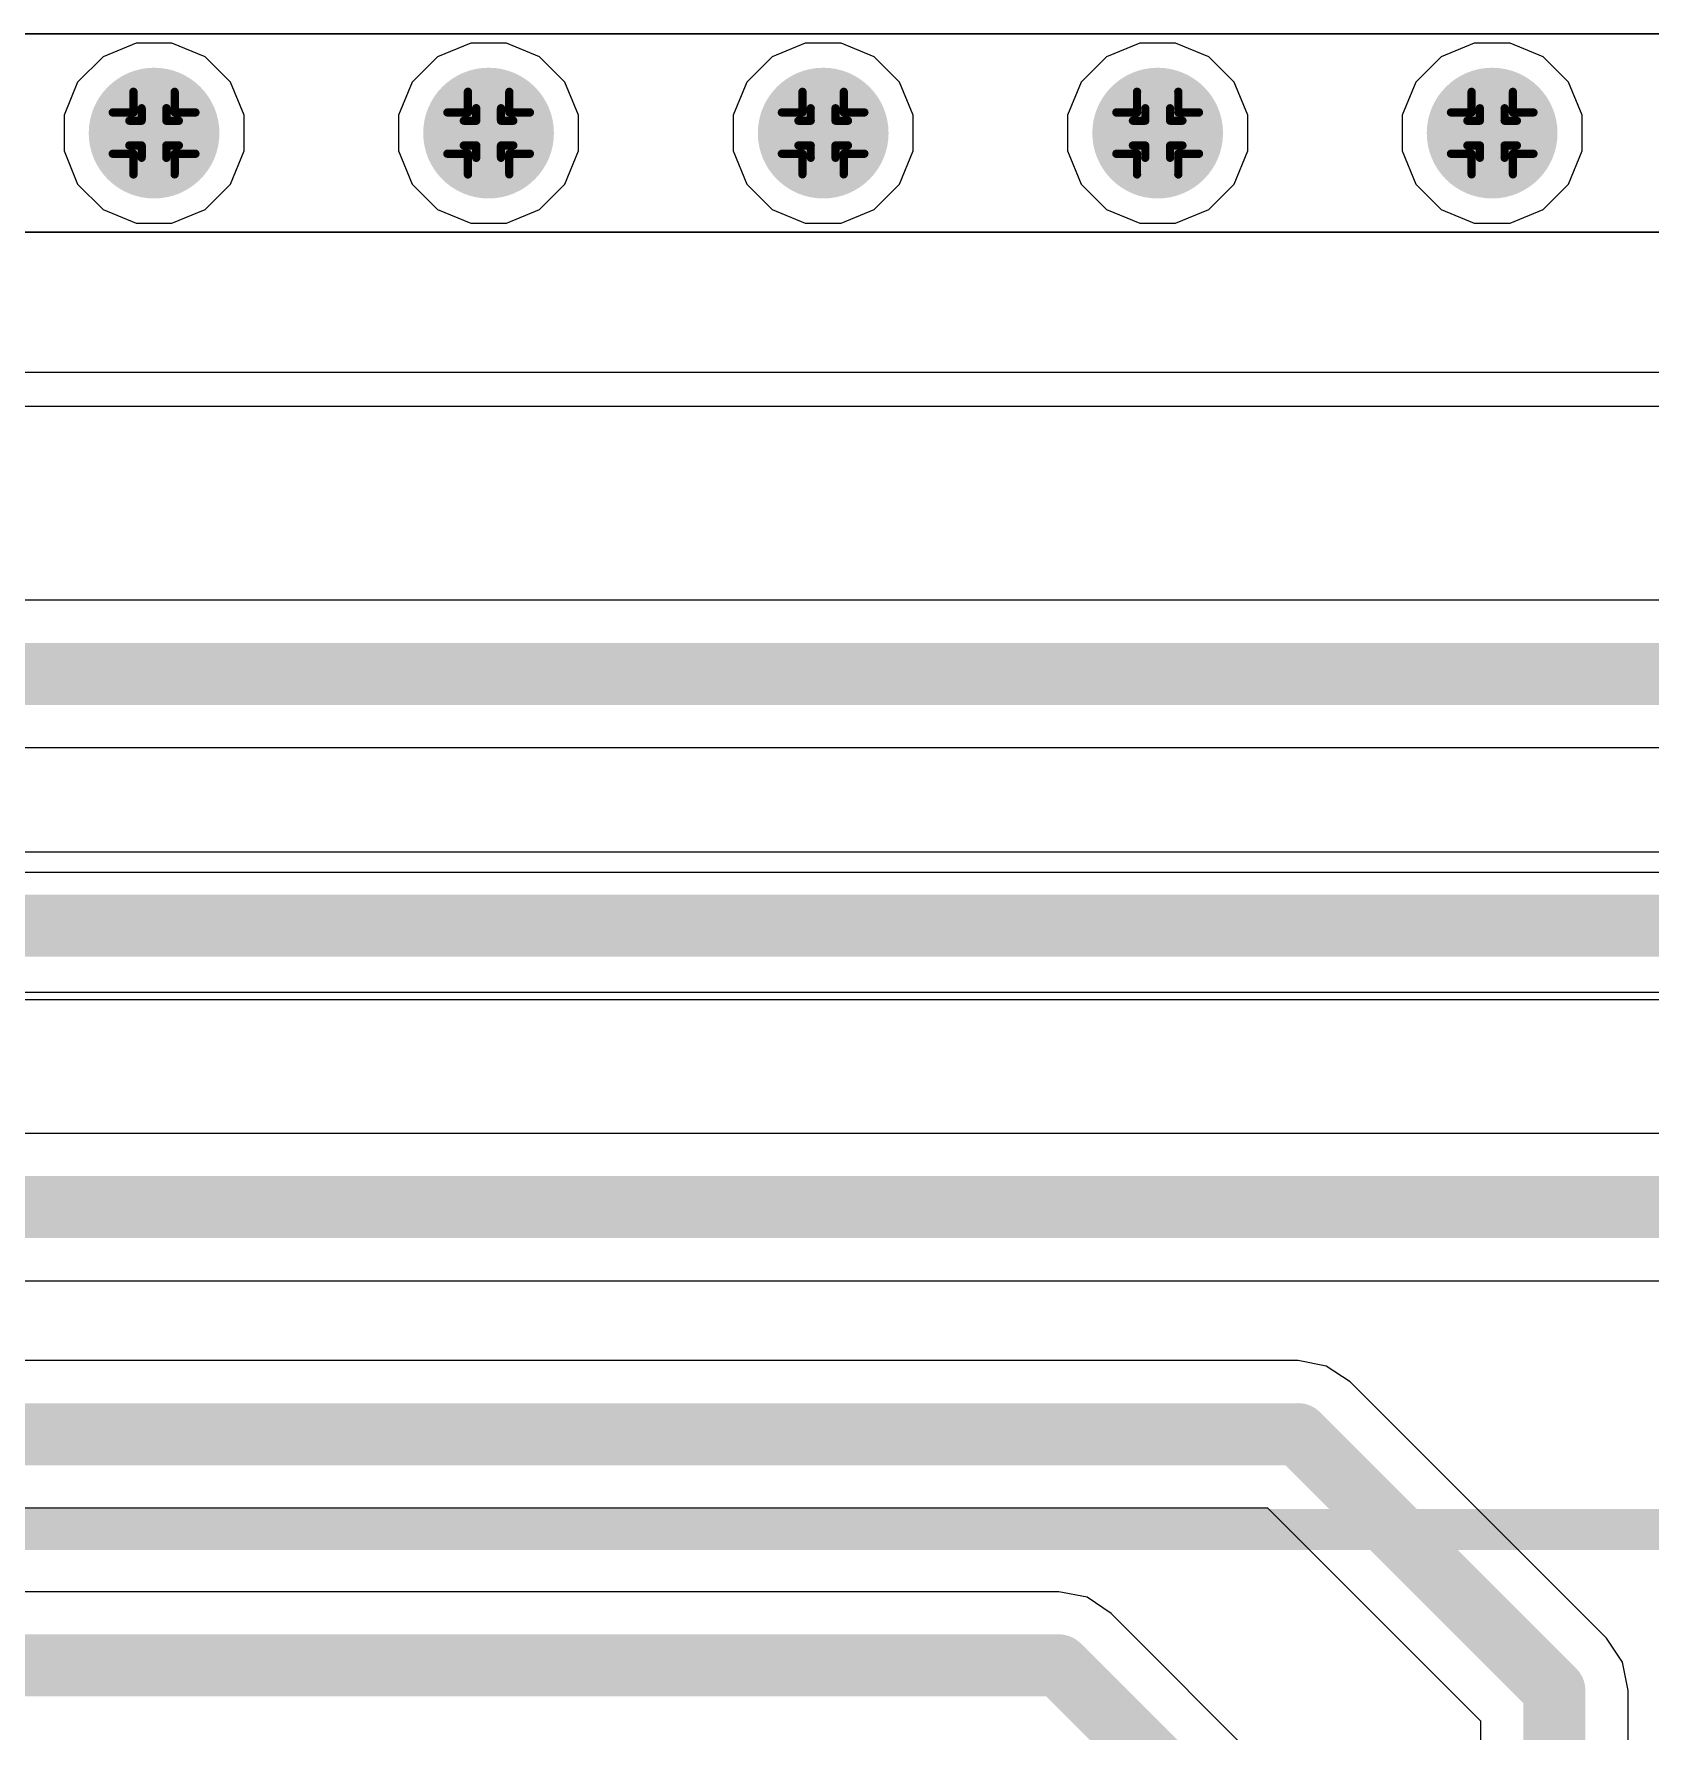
# Model space of a CAD drawing. Header units: inches. Extents: x -7 to 5163, y -3 to 5149.
# Drawn here: x 149.17 to 159.11, y 103.03 to 113.46 of the extents above; entities that cross this region are included whole.
import ezdxf

# ---------------------------------------------------------------- set-up
doc = ezdxf.new("R2010")
doc.units = ezdxf.units.IN
for name, color, linetype in [('Bottom Layer', 5, 'Continuous'), ('Bottom Solder', 6, 'Continuous'), ('Drill Drawing', 1, 'Continuous'), ('GND', 76, 'Continuous'), ('PWR', 16, 'Continuous'), ('Top Layer', 1, 'Continuous'), ('Top Overlay', 2, 'Continuous'), ('Top Solder', 216, 'Continuous'), ('Via Holes', 16, 'Continuous')]:
    doc.layers.add(name, color=color, linetype=linetype)

msp = doc.modelspace()

# ---------------------------------------------------------------- hatches: boundary and pattern name
at = {"layer": 'Bottom Layer'}
h = msp.add_hatch(color=5, dxfattribs=at)
edge = h.paths.add_edge_path()
edge.add_arc((149.911, 112.852), 0.3, 0, 360)
h = msp.add_hatch(color=5, dxfattribs=at)
edge = h.paths.add_edge_path()
edge.add_arc((151.968, 112.852), 0.3, 0, 360)
h = msp.add_hatch(color=5, dxfattribs=at)
edge = h.paths.add_edge_path()
edge.add_arc((154.026, 112.852), 0.3, 0, 360)
h = msp.add_hatch(color=5, dxfattribs=at)
edge = h.paths.add_edge_path()
edge.add_arc((156.083, 112.852), 0.3, 0, 360)
h = msp.add_hatch(color=5, dxfattribs=at)
edge = h.paths.add_edge_path()
edge.add_arc((158.14, 112.852), 0.3, 0, 360)
at = {"layer": 'Bottom Solder'}
h = msp.add_hatch(color=6, dxfattribs=at)
edge = h.paths.add_edge_path()
edge.add_arc((149.911, 112.852), 0.402, 0, 360)
h = msp.add_hatch(color=6, dxfattribs=at)
edge = h.paths.add_edge_path()
edge.add_arc((151.968, 112.852), 0.402, 0, 360)
h = msp.add_hatch(color=6, dxfattribs=at)
edge = h.paths.add_edge_path()
edge.add_arc((154.026, 112.852), 0.402, 0, 360)
h = msp.add_hatch(color=6, dxfattribs=at)
edge = h.paths.add_edge_path()
edge.add_arc((156.083, 112.852), 0.402, 0, 360)
h = msp.add_hatch(color=6, dxfattribs=at)
edge = h.paths.add_edge_path()
edge.add_arc((158.14, 112.852), 0.402, 0, 360)
at = {"layer": 'GND'}
h = msp.add_hatch(color=76, dxfattribs=at)
edge = h.paths.add_edge_path()
edge.add_arc((149.911, 112.852), 0.3, 0, 360)
h = msp.add_hatch(color=76, dxfattribs=at)
edge = h.paths.add_edge_path()
edge.add_arc((151.968, 112.852), 0.3, 0, 360)
h = msp.add_hatch(color=76, dxfattribs=at)
edge = h.paths.add_edge_path()
edge.add_arc((154.026, 112.852), 0.3, 0, 360)
h = msp.add_hatch(color=76, dxfattribs=at)
edge = h.paths.add_edge_path()
edge.add_arc((156.083, 112.852), 0.3, 0, 360)
h = msp.add_hatch(color=76, dxfattribs=at)
edge = h.paths.add_edge_path()
edge.add_arc((158.14, 112.852), 0.3, 0, 360)
at = {"layer": 'PWR'}
h = msp.add_hatch(color=16, dxfattribs=at)
edge = h.paths.add_edge_path()
edge.add_arc((149.911, 112.852), 0.3, 0, 360)
h = msp.add_hatch(color=16, dxfattribs=at)
edge = h.paths.add_edge_path()
edge.add_arc((151.968, 112.852), 0.3, 0, 360)
h = msp.add_hatch(color=16, dxfattribs=at)
edge = h.paths.add_edge_path()
edge.add_arc((154.026, 112.852), 0.3, 0, 360)
h = msp.add_hatch(color=16, dxfattribs=at)
edge = h.paths.add_edge_path()
edge.add_arc((156.083, 112.852), 0.3, 0, 360)
h = msp.add_hatch(color=16, dxfattribs=at)
edge = h.paths.add_edge_path()
edge.add_arc((158.14, 112.852), 0.3, 0, 360)
at = {"layer": 'Top Layer'}
h = msp.add_hatch(color=1, dxfattribs=at)
edge = h.paths.add_edge_path()
edge.add_arc((149.911, 112.852), 0.3, 0, 360)
h = msp.add_hatch(color=1, dxfattribs=at)
edge = h.paths.add_edge_path()
edge.add_arc((151.968, 112.852), 0.3, 0, 360)
h = msp.add_hatch(color=1, dxfattribs=at)
edge = h.paths.add_edge_path()
edge.add_arc((154.026, 112.852), 0.3, 0, 360)
h = msp.add_hatch(color=1, dxfattribs=at)
edge = h.paths.add_edge_path()
edge.add_arc((156.083, 112.852), 0.3, 0, 360)
h = msp.add_hatch(color=1, dxfattribs=at)
edge = h.paths.add_edge_path()
edge.add_arc((158.14, 112.852), 0.3, 0, 360)
at = {"layer": 'Top Solder'}
h = msp.add_hatch(color=216, dxfattribs=at)
edge = h.paths.add_edge_path()
edge.add_arc((149.911, 112.852), 0.402, 0, 360)
h = msp.add_hatch(color=216, dxfattribs=at)
edge = h.paths.add_edge_path()
edge.add_arc((151.968, 112.852), 0.402, 0, 360)
h = msp.add_hatch(color=216, dxfattribs=at)
edge = h.paths.add_edge_path()
edge.add_arc((154.026, 112.852), 0.402, 0, 360)
h = msp.add_hatch(color=216, dxfattribs=at)
edge = h.paths.add_edge_path()
edge.add_arc((156.083, 112.852), 0.402, 0, 360)
h = msp.add_hatch(color=216, dxfattribs=at)
edge = h.paths.add_edge_path()
edge.add_arc((158.14, 112.852), 0.402, 0, 360)
at = {"layer": 'Via Holes'}
h = msp.add_hatch(color=7, dxfattribs=at)
edge = h.paths.add_edge_path()
edge.add_arc((149.911, 112.852), 0.15, 0, 360)
h = msp.add_hatch(color=7, dxfattribs=at)
edge = h.paths.add_edge_path()
edge.add_arc((151.968, 112.852), 0.15, 0, 360)
h = msp.add_hatch(color=7, dxfattribs=at)
edge = h.paths.add_edge_path()
edge.add_arc((154.026, 112.852), 0.15, 0, 360)
h = msp.add_hatch(color=7, dxfattribs=at)
edge = h.paths.add_edge_path()
edge.add_arc((156.083, 112.852), 0.15, 0, 360)
h = msp.add_hatch(color=7, dxfattribs=at)
edge = h.paths.add_edge_path()
edge.add_arc((158.14, 112.852), 0.15, 0, 360)

# ---------------------------------------------------------------- linework, layer by layer
at = {"layer": 'Bottom Layer'}
for p, q in [((164.607, 111.379), (141.753, 111.379)), ((141.753, 111.172), (164.607, 111.172)), ((165.908, 108.431), (141.147, 108.431)), ((140.959, 107.525), (165.721, 107.525)), ((164.78, 106.701), (139.794, 106.701)), ((139.606, 105.795), (164.592, 105.795)), ((156.947, 105.304), (138.536, 105.304)), ((157.12, 105.27), (156.947, 105.304)), ((157.267, 105.172), (157.12, 105.27)), ((158.843, 103.596), (157.267, 105.172)), ((138.348, 104.398), (156.759, 104.398)), ((156.759, 104.398), (158.069, 103.088)), ((155.476, 103.882), (135.9, 103.882)), ((155.649, 103.848), (155.476, 103.882)), ((155.796, 103.749), (155.649, 103.848)), ((157.026, 102.519), (155.796, 103.749)), ((158.941, 103.449), (158.843, 103.596)), ((158.976, 103.275), (158.941, 103.449)), ((158.976, 40.674), (158.976, 103.275)), ((158.976, 103.275), (158.976, 103.275)), ((158.069, 103.088), (158.069, 40.486))]:
    msp.add_line(p, q, dxfattribs=at)
for points in [[(140.959, 107.978, 0.381, 0.381, 0), (165.908, 107.978, 0.381, 0.381, 0)], [(139.606, 106.248, 0.381, 0.381, 0), (164.78, 106.248, 0.381, 0.381, 0)], [(138.348, 104.851, 0.381, 0.381, 0), (156.947, 104.851, 0.381, 0.381, 0)], [(156.947, 104.851, 0.381, 0.381, 0), (158.523, 103.275, 0.381, 0.381, 0)], [(135.712, 103.429, 0.381, 0.381, 0), (155.476, 103.429, 0.381, 0.381, 0)], [(155.476, 103.429, 0.381, 0.381, 0), (156.706, 102.199, 0.381, 0.381, 0)], [(158.523, 40.486, 0.381, 0.381, 0), (158.523, 103.275, 0.381, 0.381, 0)]]:
    msp.add_lwpolyline(points, format="xyseb", dxfattribs=at)
for points in [[(156.851, 104.851, 0.191, 0.191, 1), (157.042, 104.851, 0.191, 0.191, 1)], [(156.851, 104.851, 0.191, 0.191, 1), (157.042, 104.851, 0.191, 0.191, 1)], [(155.38, 103.429, 0.191, 0.191, 1), (155.571, 103.429, 0.191, 0.191, 1)], [(155.38, 103.429, 0.191, 0.191, 1), (155.571, 103.429, 0.191, 0.191, 1)], [(158.427, 103.275, 0.191, 0.191, 1), (158.618, 103.275, 0.191, 0.191, 1)], [(158.427, 103.275, 0.191, 0.191, 1), (158.618, 103.275, 0.191, 0.191, 1)]]:
    msp.add_lwpolyline(points, format="xyseb", close=True, dxfattribs=at)
at = {"layer": 'Drill Drawing'}
for points in [[(149.784, 112.979, 0.0508, 0.0508, 0), (149.784, 113.106, 0.0508, 0.0508, 0)], [(149.784, 113.106, 0.0508, 0.0508, 0), (150.038, 113.106, 0.0508, 0.0508, 0)], [(150.038, 112.979, 0.0508, 0.0508, 0), (150.038, 113.106, 0.0508, 0.0508, 0)], [(151.841, 112.979, 0.0508, 0.0508, 0), (151.841, 113.106, 0.0508, 0.0508, 0)], [(151.841, 113.106, 0.0508, 0.0508, 0), (152.095, 113.106, 0.0508, 0.0508, 0)], [(152.095, 112.979, 0.0508, 0.0508, 0), (152.095, 113.106, 0.0508, 0.0508, 0)], [(153.899, 112.979, 0.0508, 0.0508, 0), (153.899, 113.106, 0.0508, 0.0508, 0)], [(153.899, 113.106, 0.0508, 0.0508, 0), (154.153, 113.106, 0.0508, 0.0508, 0)], [(154.153, 112.979, 0.0508, 0.0508, 0), (154.153, 113.106, 0.0508, 0.0508, 0)], [(155.956, 112.979, 0.0508, 0.0508, 0), (155.956, 113.106, 0.0508, 0.0508, 0)], [(155.956, 113.106, 0.0508, 0.0508, 0), (156.21, 113.106, 0.0508, 0.0508, 0)], [(156.21, 112.979, 0.0508, 0.0508, 0), (156.21, 113.106, 0.0508, 0.0508, 0)], [(158.013, 112.979, 0.0508, 0.0508, 0), (158.013, 113.106, 0.0508, 0.0508, 0)], [(158.013, 113.106, 0.0508, 0.0508, 0), (158.267, 113.106, 0.0508, 0.0508, 0)], [(158.267, 112.979, 0.0508, 0.0508, 0), (158.267, 113.106, 0.0508, 0.0508, 0)], [(149.835, 112.928, 0.0508, 0.0508, 0), (149.835, 113.005, 0.0508, 0.0508, 0)], [(149.835, 113.005, 0.0508, 0.0508, 0), (149.987, 113.005, 0.0508, 0.0508, 0)], [(149.987, 112.928, 0.0508, 0.0508, 0), (149.987, 113.005, 0.0508, 0.0508, 0)], [(151.892, 112.928, 0.0508, 0.0508, 0), (151.892, 113.005, 0.0508, 0.0508, 0)], [(151.892, 113.005, 0.0508, 0.0508, 0), (152.044, 113.005, 0.0508, 0.0508, 0)], [(152.044, 112.928, 0.0508, 0.0508, 0), (152.044, 113.005, 0.0508, 0.0508, 0)], [(153.949, 112.928, 0.0508, 0.0508, 0), (153.949, 113.005, 0.0508, 0.0508, 0)], [(153.949, 113.005, 0.0508, 0.0508, 0), (154.102, 113.005, 0.0508, 0.0508, 0)], [(154.102, 112.928, 0.0508, 0.0508, 0), (154.102, 113.005, 0.0508, 0.0508, 0)], [(156.007, 112.928, 0.0508, 0.0508, 0), (156.007, 113.005, 0.0508, 0.0508, 0)], [(156.007, 113.005, 0.0508, 0.0508, 0), (156.159, 113.005, 0.0508, 0.0508, 0)], [(156.159, 112.928, 0.0508, 0.0508, 0), (156.159, 113.005, 0.0508, 0.0508, 0)], [(158.064, 112.928, 0.0508, 0.0508, 0), (158.064, 113.005, 0.0508, 0.0508, 0)], [(158.064, 113.005, 0.0508, 0.0508, 0), (158.217, 113.005, 0.0508, 0.0508, 0)], [(158.217, 112.928, 0.0508, 0.0508, 0), (158.217, 113.005, 0.0508, 0.0508, 0)], [(149.657, 112.725, 0.0508, 0.0508, 0), (149.657, 112.979, 0.0508, 0.0508, 0)], [(149.657, 112.979, 0.0508, 0.0508, 0), (149.784, 112.979, 0.0508, 0.0508, 0)], [(149.758, 112.776, 0.0508, 0.0508, 0), (149.758, 112.928, 0.0508, 0.0508, 0)], [(149.758, 112.928, 0.0508, 0.0508, 0), (149.835, 112.928, 0.0508, 0.0508, 0)], [(149.987, 112.928, 0.0508, 0.0508, 0), (150.063, 112.928, 0.0508, 0.0508, 0)], [(150.038, 112.979, 0.0508, 0.0508, 0), (150.165, 112.979, 0.0508, 0.0508, 0)], [(150.063, 112.776, 0.0508, 0.0508, 0), (150.063, 112.928, 0.0508, 0.0508, 0)], [(150.165, 112.725, 0.0508, 0.0508, 0), (150.165, 112.979, 0.0508, 0.0508, 0)], [(151.714, 112.725, 0.0508, 0.0508, 0), (151.714, 112.979, 0.0508, 0.0508, 0)], [(151.714, 112.979, 0.0508, 0.0508, 0), (151.841, 112.979, 0.0508, 0.0508, 0)], [(151.816, 112.776, 0.0508, 0.0508, 0), (151.816, 112.928, 0.0508, 0.0508, 0)], [(151.816, 112.928, 0.0508, 0.0508, 0), (151.892, 112.928, 0.0508, 0.0508, 0)], [(152.044, 112.928, 0.0508, 0.0508, 0), (152.121, 112.928, 0.0508, 0.0508, 0)], [(152.095, 112.979, 0.0508, 0.0508, 0), (152.222, 112.979, 0.0508, 0.0508, 0)], [(152.121, 112.776, 0.0508, 0.0508, 0), (152.121, 112.928, 0.0508, 0.0508, 0)], [(152.222, 112.725, 0.0508, 0.0508, 0), (152.222, 112.979, 0.0508, 0.0508, 0)], [(153.772, 112.725, 0.0508, 0.0508, 0), (153.772, 112.979, 0.0508, 0.0508, 0)], [(153.772, 112.979, 0.0508, 0.0508, 0), (153.899, 112.979, 0.0508, 0.0508, 0)], [(153.873, 112.776, 0.0508, 0.0508, 0), (153.873, 112.928, 0.0508, 0.0508, 0)], [(153.873, 112.928, 0.0508, 0.0508, 0), (153.949, 112.928, 0.0508, 0.0508, 0)], [(154.102, 112.928, 0.0508, 0.0508, 0), (154.178, 112.928, 0.0508, 0.0508, 0)], [(154.153, 112.979, 0.0508, 0.0508, 0), (154.28, 112.979, 0.0508, 0.0508, 0)], [(154.178, 112.776, 0.0508, 0.0508, 0), (154.178, 112.928, 0.0508, 0.0508, 0)], [(154.28, 112.725, 0.0508, 0.0508, 0), (154.28, 112.979, 0.0508, 0.0508, 0)], [(155.829, 112.725, 0.0508, 0.0508, 0), (155.829, 112.979, 0.0508, 0.0508, 0)], [(155.829, 112.979, 0.0508, 0.0508, 0), (155.956, 112.979, 0.0508, 0.0508, 0)], [(155.931, 112.776, 0.0508, 0.0508, 0), (155.931, 112.928, 0.0508, 0.0508, 0)], [(155.931, 112.928, 0.0508, 0.0508, 0), (156.007, 112.928, 0.0508, 0.0508, 0)], [(156.159, 112.928, 0.0508, 0.0508, 0), (156.235, 112.928, 0.0508, 0.0508, 0)], [(156.21, 112.979, 0.0508, 0.0508, 0), (156.337, 112.979, 0.0508, 0.0508, 0)], [(156.235, 112.776, 0.0508, 0.0508, 0), (156.235, 112.928, 0.0508, 0.0508, 0)], [(156.337, 112.725, 0.0508, 0.0508, 0), (156.337, 112.979, 0.0508, 0.0508, 0)], [(157.886, 112.725, 0.0508, 0.0508, 0), (157.886, 112.979, 0.0508, 0.0508, 0)], [(157.886, 112.979, 0.0508, 0.0508, 0), (158.013, 112.979, 0.0508, 0.0508, 0)], [(157.988, 112.776, 0.0508, 0.0508, 0), (157.988, 112.928, 0.0508, 0.0508, 0)], [(157.988, 112.928, 0.0508, 0.0508, 0), (158.064, 112.928, 0.0508, 0.0508, 0)], [(158.217, 112.928, 0.0508, 0.0508, 0), (158.293, 112.928, 0.0508, 0.0508, 0)], [(158.267, 112.979, 0.0508, 0.0508, 0), (158.394, 112.979, 0.0508, 0.0508, 0)], [(158.293, 112.776, 0.0508, 0.0508, 0), (158.293, 112.928, 0.0508, 0.0508, 0)], [(158.394, 112.725, 0.0508, 0.0508, 0), (158.394, 112.979, 0.0508, 0.0508, 0)], [(149.657, 112.725, 0.0508, 0.0508, 0), (149.784, 112.725, 0.0508, 0.0508, 0)], [(149.758, 112.776, 0.0508, 0.0508, 0), (149.835, 112.776, 0.0508, 0.0508, 0)], [(149.784, 112.598, 0.0508, 0.0508, 0), (149.784, 112.725, 0.0508, 0.0508, 0)], [(149.835, 112.7, 0.0508, 0.0508, 0), (149.835, 112.776, 0.0508, 0.0508, 0)], [(149.835, 112.7, 0.0508, 0.0508, 0), (149.987, 112.7, 0.0508, 0.0508, 0)], [(149.987, 112.776, 0.0508, 0.0508, 0), (150.063, 112.776, 0.0508, 0.0508, 0)], [(149.987, 112.7, 0.0508, 0.0508, 0), (149.987, 112.776, 0.0508, 0.0508, 0)], [(150.038, 112.725, 0.0508, 0.0508, 0), (150.165, 112.725, 0.0508, 0.0508, 0)], [(150.038, 112.598, 0.0508, 0.0508, 0), (150.038, 112.725, 0.0508, 0.0508, 0)], [(151.714, 112.725, 0.0508, 0.0508, 0), (151.841, 112.725, 0.0508, 0.0508, 0)], [(151.816, 112.776, 0.0508, 0.0508, 0), (151.892, 112.776, 0.0508, 0.0508, 0)], [(151.841, 112.598, 0.0508, 0.0508, 0), (151.841, 112.725, 0.0508, 0.0508, 0)], [(151.892, 112.7, 0.0508, 0.0508, 0), (151.892, 112.776, 0.0508, 0.0508, 0)], [(151.892, 112.7, 0.0508, 0.0508, 0), (152.044, 112.7, 0.0508, 0.0508, 0)], [(152.044, 112.776, 0.0508, 0.0508, 0), (152.121, 112.776, 0.0508, 0.0508, 0)], [(152.044, 112.7, 0.0508, 0.0508, 0), (152.044, 112.776, 0.0508, 0.0508, 0)], [(152.095, 112.725, 0.0508, 0.0508, 0), (152.222, 112.725, 0.0508, 0.0508, 0)], [(152.095, 112.598, 0.0508, 0.0508, 0), (152.095, 112.725, 0.0508, 0.0508, 0)], [(153.772, 112.725, 0.0508, 0.0508, 0), (153.899, 112.725, 0.0508, 0.0508, 0)], [(153.873, 112.776, 0.0508, 0.0508, 0), (153.949, 112.776, 0.0508, 0.0508, 0)], [(153.899, 112.598, 0.0508, 0.0508, 0), (153.899, 112.725, 0.0508, 0.0508, 0)], [(153.949, 112.7, 0.0508, 0.0508, 0), (153.949, 112.776, 0.0508, 0.0508, 0)], [(153.949, 112.7, 0.0508, 0.0508, 0), (154.102, 112.7, 0.0508, 0.0508, 0)], [(154.102, 112.776, 0.0508, 0.0508, 0), (154.178, 112.776, 0.0508, 0.0508, 0)], [(154.102, 112.7, 0.0508, 0.0508, 0), (154.102, 112.776, 0.0508, 0.0508, 0)], [(154.153, 112.725, 0.0508, 0.0508, 0), (154.28, 112.725, 0.0508, 0.0508, 0)], [(154.153, 112.598, 0.0508, 0.0508, 0), (154.153, 112.725, 0.0508, 0.0508, 0)], [(155.829, 112.725, 0.0508, 0.0508, 0), (155.956, 112.725, 0.0508, 0.0508, 0)], [(155.931, 112.776, 0.0508, 0.0508, 0), (156.007, 112.776, 0.0508, 0.0508, 0)], [(155.956, 112.598, 0.0508, 0.0508, 0), (155.956, 112.725, 0.0508, 0.0508, 0)], [(156.007, 112.7, 0.0508, 0.0508, 0), (156.007, 112.776, 0.0508, 0.0508, 0)], [(156.007, 112.7, 0.0508, 0.0508, 0), (156.159, 112.7, 0.0508, 0.0508, 0)], [(156.159, 112.776, 0.0508, 0.0508, 0), (156.235, 112.776, 0.0508, 0.0508, 0)], [(156.159, 112.7, 0.0508, 0.0508, 0), (156.159, 112.776, 0.0508, 0.0508, 0)], [(156.21, 112.725, 0.0508, 0.0508, 0), (156.337, 112.725, 0.0508, 0.0508, 0)], [(156.21, 112.598, 0.0508, 0.0508, 0), (156.21, 112.725, 0.0508, 0.0508, 0)], [(157.886, 112.725, 0.0508, 0.0508, 0), (158.013, 112.725, 0.0508, 0.0508, 0)], [(157.988, 112.776, 0.0508, 0.0508, 0), (158.064, 112.776, 0.0508, 0.0508, 0)], [(158.013, 112.598, 0.0508, 0.0508, 0), (158.013, 112.725, 0.0508, 0.0508, 0)], [(158.064, 112.7, 0.0508, 0.0508, 0), (158.064, 112.776, 0.0508, 0.0508, 0)], [(158.064, 112.7, 0.0508, 0.0508, 0), (158.217, 112.7, 0.0508, 0.0508, 0)], [(158.217, 112.776, 0.0508, 0.0508, 0), (158.293, 112.776, 0.0508, 0.0508, 0)], [(158.217, 112.7, 0.0508, 0.0508, 0), (158.217, 112.776, 0.0508, 0.0508, 0)], [(158.267, 112.725, 0.0508, 0.0508, 0), (158.394, 112.725, 0.0508, 0.0508, 0)], [(158.267, 112.598, 0.0508, 0.0508, 0), (158.267, 112.725, 0.0508, 0.0508, 0)], [(149.784, 112.598, 0.0508, 0.0508, 0), (150.038, 112.598, 0.0508, 0.0508, 0)], [(151.841, 112.598, 0.0508, 0.0508, 0), (152.095, 112.598, 0.0508, 0.0508, 0)], [(153.899, 112.598, 0.0508, 0.0508, 0), (154.153, 112.598, 0.0508, 0.0508, 0)], [(155.956, 112.598, 0.0508, 0.0508, 0), (156.21, 112.598, 0.0508, 0.0508, 0)], [(158.013, 112.598, 0.0508, 0.0508, 0), (158.267, 112.598, 0.0508, 0.0508, 0)]]:
    msp.add_lwpolyline(points, format="xyseb", dxfattribs=at)
for points in [[(149.771, 113.106, 0.0254, 0.0254, 1), (149.797, 113.106, 0.0254, 0.0254, 1)], [(149.771, 113.106, 0.0254, 0.0254, 1), (149.797, 113.106, 0.0254, 0.0254, 1)], [(150.025, 113.106, 0.0254, 0.0254, 1), (150.05, 113.106, 0.0254, 0.0254, 1)], [(150.025, 113.106, 0.0254, 0.0254, 1), (150.05, 113.106, 0.0254, 0.0254, 1)], [(151.828, 113.106, 0.0254, 0.0254, 1), (151.854, 113.106, 0.0254, 0.0254, 1)], [(151.828, 113.106, 0.0254, 0.0254, 1), (151.854, 113.106, 0.0254, 0.0254, 1)], [(152.083, 113.106, 0.0254, 0.0254, 1), (152.108, 113.106, 0.0254, 0.0254, 1)], [(152.083, 113.106, 0.0254, 0.0254, 1), (152.108, 113.106, 0.0254, 0.0254, 1)], [(153.886, 113.106, 0.0254, 0.0254, 1), (153.911, 113.106, 0.0254, 0.0254, 1)], [(153.886, 113.106, 0.0254, 0.0254, 1), (153.911, 113.106, 0.0254, 0.0254, 1)], [(154.14, 113.106, 0.0254, 0.0254, 1), (154.165, 113.106, 0.0254, 0.0254, 1)], [(154.14, 113.106, 0.0254, 0.0254, 1), (154.165, 113.106, 0.0254, 0.0254, 1)], [(155.943, 113.106, 0.0254, 0.0254, 1), (155.969, 113.106, 0.0254, 0.0254, 1)], [(155.943, 113.106, 0.0254, 0.0254, 1), (155.969, 113.106, 0.0254, 0.0254, 1)], [(156.197, 113.106, 0.0254, 0.0254, 1), (156.223, 113.106, 0.0254, 0.0254, 1)], [(156.197, 113.106, 0.0254, 0.0254, 1), (156.223, 113.106, 0.0254, 0.0254, 1)], [(158.001, 113.106, 0.0254, 0.0254, 1), (158.026, 113.106, 0.0254, 0.0254, 1)], [(158.001, 113.106, 0.0254, 0.0254, 1), (158.026, 113.106, 0.0254, 0.0254, 1)], [(158.255, 113.106, 0.0254, 0.0254, 1), (158.28, 113.106, 0.0254, 0.0254, 1)], [(158.255, 113.106, 0.0254, 0.0254, 1), (158.28, 113.106, 0.0254, 0.0254, 1)], [(149.822, 113.005, 0.0254, 0.0254, 1), (149.847, 113.005, 0.0254, 0.0254, 1)], [(149.822, 113.005, 0.0254, 0.0254, 1), (149.847, 113.005, 0.0254, 0.0254, 1)], [(149.974, 113.005, 0.0254, 0.0254, 1), (150, 113.005, 0.0254, 0.0254, 1)], [(149.974, 113.005, 0.0254, 0.0254, 1), (150, 113.005, 0.0254, 0.0254, 1)], [(151.879, 113.005, 0.0254, 0.0254, 1), (151.905, 113.005, 0.0254, 0.0254, 1)], [(151.879, 113.005, 0.0254, 0.0254, 1), (151.905, 113.005, 0.0254, 0.0254, 1)], [(152.032, 113.005, 0.0254, 0.0254, 1), (152.057, 113.005, 0.0254, 0.0254, 1)], [(152.032, 113.005, 0.0254, 0.0254, 1), (152.057, 113.005, 0.0254, 0.0254, 1)], [(153.937, 113.005, 0.0254, 0.0254, 1), (153.962, 113.005, 0.0254, 0.0254, 1)], [(153.937, 113.005, 0.0254, 0.0254, 1), (153.962, 113.005, 0.0254, 0.0254, 1)], [(154.089, 113.005, 0.0254, 0.0254, 1), (154.114, 113.005, 0.0254, 0.0254, 1)], [(154.089, 113.005, 0.0254, 0.0254, 1), (154.114, 113.005, 0.0254, 0.0254, 1)], [(155.994, 113.005, 0.0254, 0.0254, 1), (156.019, 113.005, 0.0254, 0.0254, 1)], [(155.994, 113.005, 0.0254, 0.0254, 1), (156.019, 113.005, 0.0254, 0.0254, 1)], [(156.147, 113.005, 0.0254, 0.0254, 1), (156.172, 113.005, 0.0254, 0.0254, 1)], [(156.147, 113.005, 0.0254, 0.0254, 1), (156.172, 113.005, 0.0254, 0.0254, 1)], [(158.052, 113.005, 0.0254, 0.0254, 1), (158.077, 113.005, 0.0254, 0.0254, 1)], [(158.052, 113.005, 0.0254, 0.0254, 1), (158.077, 113.005, 0.0254, 0.0254, 1)], [(158.204, 113.005, 0.0254, 0.0254, 1), (158.229, 113.005, 0.0254, 0.0254, 1)], [(158.204, 113.005, 0.0254, 0.0254, 1), (158.229, 113.005, 0.0254, 0.0254, 1)], [(149.644, 112.979, 0.0254, 0.0254, 1), (149.669, 112.979, 0.0254, 0.0254, 1)], [(149.644, 112.979, 0.0254, 0.0254, 1), (149.669, 112.979, 0.0254, 0.0254, 1)], [(149.746, 112.928, 0.0254, 0.0254, 1), (149.771, 112.928, 0.0254, 0.0254, 1)], [(149.746, 112.928, 0.0254, 0.0254, 1), (149.771, 112.928, 0.0254, 0.0254, 1)], [(149.771, 112.979, 0.0254, 0.0254, 1), (149.797, 112.979, 0.0254, 0.0254, 1)], [(149.771, 112.979, 0.0254, 0.0254, 1), (149.797, 112.979, 0.0254, 0.0254, 1)], [(149.822, 112.928, 0.0254, 0.0254, 1), (149.847, 112.928, 0.0254, 0.0254, 1)], [(149.822, 112.928, 0.0254, 0.0254, 1), (149.847, 112.928, 0.0254, 0.0254, 1)], [(149.974, 112.928, 0.0254, 0.0254, 1), (150, 112.928, 0.0254, 0.0254, 1)], [(149.974, 112.928, 0.0254, 0.0254, 1), (150, 112.928, 0.0254, 0.0254, 1)], [(150.025, 112.979, 0.0254, 0.0254, 1), (150.05, 112.979, 0.0254, 0.0254, 1)], [(150.025, 112.979, 0.0254, 0.0254, 1), (150.05, 112.979, 0.0254, 0.0254, 1)], [(150.05, 112.928, 0.0254, 0.0254, 1), (150.076, 112.928, 0.0254, 0.0254, 1)], [(150.05, 112.928, 0.0254, 0.0254, 1), (150.076, 112.928, 0.0254, 0.0254, 1)], [(150.152, 112.979, 0.0254, 0.0254, 1), (150.178, 112.979, 0.0254, 0.0254, 1)], [(150.152, 112.979, 0.0254, 0.0254, 1), (150.178, 112.979, 0.0254, 0.0254, 1)], [(151.702, 112.979, 0.0254, 0.0254, 1), (151.727, 112.979, 0.0254, 0.0254, 1)], [(151.702, 112.979, 0.0254, 0.0254, 1), (151.727, 112.979, 0.0254, 0.0254, 1)], [(151.803, 112.928, 0.0254, 0.0254, 1), (151.828, 112.928, 0.0254, 0.0254, 1)], [(151.803, 112.928, 0.0254, 0.0254, 1), (151.828, 112.928, 0.0254, 0.0254, 1)], [(151.828, 112.979, 0.0254, 0.0254, 1), (151.854, 112.979, 0.0254, 0.0254, 1)], [(151.828, 112.979, 0.0254, 0.0254, 1), (151.854, 112.979, 0.0254, 0.0254, 1)], [(151.879, 112.928, 0.0254, 0.0254, 1), (151.905, 112.928, 0.0254, 0.0254, 1)], [(151.879, 112.928, 0.0254, 0.0254, 1), (151.905, 112.928, 0.0254, 0.0254, 1)], [(152.032, 112.928, 0.0254, 0.0254, 1), (152.057, 112.928, 0.0254, 0.0254, 1)], [(152.032, 112.928, 0.0254, 0.0254, 1), (152.057, 112.928, 0.0254, 0.0254, 1)], [(152.083, 112.979, 0.0254, 0.0254, 1), (152.108, 112.979, 0.0254, 0.0254, 1)], [(152.083, 112.979, 0.0254, 0.0254, 1), (152.108, 112.979, 0.0254, 0.0254, 1)], [(152.108, 112.928, 0.0254, 0.0254, 1), (152.133, 112.928, 0.0254, 0.0254, 1)], [(152.108, 112.928, 0.0254, 0.0254, 1), (152.133, 112.928, 0.0254, 0.0254, 1)], [(152.209, 112.979, 0.0254, 0.0254, 1), (152.235, 112.979, 0.0254, 0.0254, 1)], [(152.209, 112.979, 0.0254, 0.0254, 1), (152.235, 112.979, 0.0254, 0.0254, 1)], [(153.759, 112.979, 0.0254, 0.0254, 1), (153.784, 112.979, 0.0254, 0.0254, 1)], [(153.759, 112.979, 0.0254, 0.0254, 1), (153.784, 112.979, 0.0254, 0.0254, 1)], [(153.861, 112.928, 0.0254, 0.0254, 1), (153.886, 112.928, 0.0254, 0.0254, 1)], [(153.861, 112.928, 0.0254, 0.0254, 1), (153.886, 112.928, 0.0254, 0.0254, 1)], [(153.886, 112.979, 0.0254, 0.0254, 1), (153.911, 112.979, 0.0254, 0.0254, 1)], [(153.886, 112.979, 0.0254, 0.0254, 1), (153.911, 112.979, 0.0254, 0.0254, 1)], [(153.937, 112.928, 0.0254, 0.0254, 1), (153.962, 112.928, 0.0254, 0.0254, 1)], [(153.937, 112.928, 0.0254, 0.0254, 1), (153.962, 112.928, 0.0254, 0.0254, 1)], [(154.089, 112.928, 0.0254, 0.0254, 1), (154.114, 112.928, 0.0254, 0.0254, 1)], [(154.089, 112.928, 0.0254, 0.0254, 1), (154.114, 112.928, 0.0254, 0.0254, 1)], [(154.14, 112.979, 0.0254, 0.0254, 1), (154.165, 112.979, 0.0254, 0.0254, 1)], [(154.14, 112.979, 0.0254, 0.0254, 1), (154.165, 112.979, 0.0254, 0.0254, 1)], [(154.165, 112.928, 0.0254, 0.0254, 1), (154.191, 112.928, 0.0254, 0.0254, 1)], [(154.165, 112.928, 0.0254, 0.0254, 1), (154.191, 112.928, 0.0254, 0.0254, 1)], [(154.267, 112.979, 0.0254, 0.0254, 1), (154.292, 112.979, 0.0254, 0.0254, 1)], [(154.267, 112.979, 0.0254, 0.0254, 1), (154.292, 112.979, 0.0254, 0.0254, 1)], [(155.816, 112.979, 0.0254, 0.0254, 1), (155.842, 112.979, 0.0254, 0.0254, 1)], [(155.816, 112.979, 0.0254, 0.0254, 1), (155.842, 112.979, 0.0254, 0.0254, 1)], [(155.918, 112.928, 0.0254, 0.0254, 1), (155.943, 112.928, 0.0254, 0.0254, 1)], [(155.918, 112.928, 0.0254, 0.0254, 1), (155.943, 112.928, 0.0254, 0.0254, 1)], [(155.943, 112.979, 0.0254, 0.0254, 1), (155.969, 112.979, 0.0254, 0.0254, 1)], [(155.943, 112.979, 0.0254, 0.0254, 1), (155.969, 112.979, 0.0254, 0.0254, 1)], [(155.994, 112.928, 0.0254, 0.0254, 1), (156.019, 112.928, 0.0254, 0.0254, 1)], [(155.994, 112.928, 0.0254, 0.0254, 1), (156.019, 112.928, 0.0254, 0.0254, 1)], [(156.147, 112.928, 0.0254, 0.0254, 1), (156.172, 112.928, 0.0254, 0.0254, 1)], [(156.147, 112.928, 0.0254, 0.0254, 1), (156.172, 112.928, 0.0254, 0.0254, 1)], [(156.197, 112.979, 0.0254, 0.0254, 1), (156.223, 112.979, 0.0254, 0.0254, 1)], [(156.197, 112.979, 0.0254, 0.0254, 1), (156.223, 112.979, 0.0254, 0.0254, 1)], [(156.223, 112.928, 0.0254, 0.0254, 1), (156.248, 112.928, 0.0254, 0.0254, 1)], [(156.223, 112.928, 0.0254, 0.0254, 1), (156.248, 112.928, 0.0254, 0.0254, 1)], [(156.324, 112.979, 0.0254, 0.0254, 1), (156.35, 112.979, 0.0254, 0.0254, 1)], [(156.324, 112.979, 0.0254, 0.0254, 1), (156.35, 112.979, 0.0254, 0.0254, 1)], [(157.874, 112.979, 0.0254, 0.0254, 1), (157.899, 112.979, 0.0254, 0.0254, 1)], [(157.874, 112.979, 0.0254, 0.0254, 1), (157.899, 112.979, 0.0254, 0.0254, 1)], [(157.975, 112.928, 0.0254, 0.0254, 1), (158.001, 112.928, 0.0254, 0.0254, 1)], [(157.975, 112.928, 0.0254, 0.0254, 1), (158.001, 112.928, 0.0254, 0.0254, 1)], [(158.001, 112.979, 0.0254, 0.0254, 1), (158.026, 112.979, 0.0254, 0.0254, 1)], [(158.001, 112.979, 0.0254, 0.0254, 1), (158.026, 112.979, 0.0254, 0.0254, 1)], [(158.052, 112.928, 0.0254, 0.0254, 1), (158.077, 112.928, 0.0254, 0.0254, 1)], [(158.052, 112.928, 0.0254, 0.0254, 1), (158.077, 112.928, 0.0254, 0.0254, 1)], [(158.204, 112.928, 0.0254, 0.0254, 1), (158.229, 112.928, 0.0254, 0.0254, 1)], [(158.204, 112.928, 0.0254, 0.0254, 1), (158.229, 112.928, 0.0254, 0.0254, 1)], [(158.255, 112.979, 0.0254, 0.0254, 1), (158.28, 112.979, 0.0254, 0.0254, 1)], [(158.255, 112.979, 0.0254, 0.0254, 1), (158.28, 112.979, 0.0254, 0.0254, 1)], [(158.28, 112.928, 0.0254, 0.0254, 1), (158.305, 112.928, 0.0254, 0.0254, 1)], [(158.28, 112.928, 0.0254, 0.0254, 1), (158.305, 112.928, 0.0254, 0.0254, 1)], [(158.382, 112.979, 0.0254, 0.0254, 1), (158.407, 112.979, 0.0254, 0.0254, 1)], [(158.382, 112.979, 0.0254, 0.0254, 1), (158.407, 112.979, 0.0254, 0.0254, 1)], [(149.644, 112.725, 0.0254, 0.0254, 1), (149.669, 112.725, 0.0254, 0.0254, 1)], [(149.644, 112.725, 0.0254, 0.0254, 1), (149.669, 112.725, 0.0254, 0.0254, 1)], [(149.746, 112.776, 0.0254, 0.0254, 1), (149.771, 112.776, 0.0254, 0.0254, 1)], [(149.746, 112.776, 0.0254, 0.0254, 1), (149.771, 112.776, 0.0254, 0.0254, 1)], [(149.771, 112.725, 0.0254, 0.0254, 1), (149.797, 112.725, 0.0254, 0.0254, 1)], [(149.771, 112.725, 0.0254, 0.0254, 1), (149.797, 112.725, 0.0254, 0.0254, 1)], [(149.822, 112.776, 0.0254, 0.0254, 1), (149.847, 112.776, 0.0254, 0.0254, 1)], [(149.822, 112.776, 0.0254, 0.0254, 1), (149.847, 112.776, 0.0254, 0.0254, 1)], [(149.822, 112.7, 0.0254, 0.0254, 1), (149.847, 112.7, 0.0254, 0.0254, 1)], [(149.822, 112.7, 0.0254, 0.0254, 1), (149.847, 112.7, 0.0254, 0.0254, 1)], [(149.974, 112.776, 0.0254, 0.0254, 1), (150, 112.776, 0.0254, 0.0254, 1)], [(149.974, 112.776, 0.0254, 0.0254, 1), (150, 112.776, 0.0254, 0.0254, 1)], [(149.974, 112.7, 0.0254, 0.0254, 1), (150, 112.7, 0.0254, 0.0254, 1)], [(149.974, 112.7, 0.0254, 0.0254, 1), (150, 112.7, 0.0254, 0.0254, 1)], [(150.025, 112.725, 0.0254, 0.0254, 1), (150.05, 112.725, 0.0254, 0.0254, 1)], [(150.025, 112.725, 0.0254, 0.0254, 1), (150.05, 112.725, 0.0254, 0.0254, 1)], [(150.05, 112.776, 0.0254, 0.0254, 1), (150.076, 112.776, 0.0254, 0.0254, 1)], [(150.05, 112.776, 0.0254, 0.0254, 1), (150.076, 112.776, 0.0254, 0.0254, 1)], [(150.152, 112.725, 0.0254, 0.0254, 1), (150.178, 112.725, 0.0254, 0.0254, 1)], [(150.152, 112.725, 0.0254, 0.0254, 1), (150.178, 112.725, 0.0254, 0.0254, 1)], [(151.702, 112.725, 0.0254, 0.0254, 1), (151.727, 112.725, 0.0254, 0.0254, 1)], [(151.702, 112.725, 0.0254, 0.0254, 1), (151.727, 112.725, 0.0254, 0.0254, 1)], [(151.803, 112.776, 0.0254, 0.0254, 1), (151.828, 112.776, 0.0254, 0.0254, 1)], [(151.803, 112.776, 0.0254, 0.0254, 1), (151.828, 112.776, 0.0254, 0.0254, 1)], [(151.828, 112.725, 0.0254, 0.0254, 1), (151.854, 112.725, 0.0254, 0.0254, 1)], [(151.828, 112.725, 0.0254, 0.0254, 1), (151.854, 112.725, 0.0254, 0.0254, 1)], [(151.879, 112.776, 0.0254, 0.0254, 1), (151.905, 112.776, 0.0254, 0.0254, 1)], [(151.879, 112.776, 0.0254, 0.0254, 1), (151.905, 112.776, 0.0254, 0.0254, 1)], [(151.879, 112.7, 0.0254, 0.0254, 1), (151.905, 112.7, 0.0254, 0.0254, 1)], [(151.879, 112.7, 0.0254, 0.0254, 1), (151.905, 112.7, 0.0254, 0.0254, 1)], [(152.032, 112.776, 0.0254, 0.0254, 1), (152.057, 112.776, 0.0254, 0.0254, 1)], [(152.032, 112.776, 0.0254, 0.0254, 1), (152.057, 112.776, 0.0254, 0.0254, 1)], [(152.032, 112.7, 0.0254, 0.0254, 1), (152.057, 112.7, 0.0254, 0.0254, 1)], [(152.032, 112.7, 0.0254, 0.0254, 1), (152.057, 112.7, 0.0254, 0.0254, 1)], [(152.083, 112.725, 0.0254, 0.0254, 1), (152.108, 112.725, 0.0254, 0.0254, 1)], [(152.083, 112.725, 0.0254, 0.0254, 1), (152.108, 112.725, 0.0254, 0.0254, 1)], [(152.108, 112.776, 0.0254, 0.0254, 1), (152.133, 112.776, 0.0254, 0.0254, 1)], [(152.108, 112.776, 0.0254, 0.0254, 1), (152.133, 112.776, 0.0254, 0.0254, 1)], [(152.209, 112.725, 0.0254, 0.0254, 1), (152.235, 112.725, 0.0254, 0.0254, 1)], [(152.209, 112.725, 0.0254, 0.0254, 1), (152.235, 112.725, 0.0254, 0.0254, 1)], [(153.759, 112.725, 0.0254, 0.0254, 1), (153.784, 112.725, 0.0254, 0.0254, 1)], [(153.759, 112.725, 0.0254, 0.0254, 1), (153.784, 112.725, 0.0254, 0.0254, 1)], [(153.861, 112.776, 0.0254, 0.0254, 1), (153.886, 112.776, 0.0254, 0.0254, 1)], [(153.861, 112.776, 0.0254, 0.0254, 1), (153.886, 112.776, 0.0254, 0.0254, 1)], [(153.886, 112.725, 0.0254, 0.0254, 1), (153.911, 112.725, 0.0254, 0.0254, 1)], [(153.886, 112.725, 0.0254, 0.0254, 1), (153.911, 112.725, 0.0254, 0.0254, 1)], [(153.937, 112.776, 0.0254, 0.0254, 1), (153.962, 112.776, 0.0254, 0.0254, 1)], [(153.937, 112.776, 0.0254, 0.0254, 1), (153.962, 112.776, 0.0254, 0.0254, 1)], [(153.937, 112.7, 0.0254, 0.0254, 1), (153.962, 112.7, 0.0254, 0.0254, 1)], [(153.937, 112.7, 0.0254, 0.0254, 1), (153.962, 112.7, 0.0254, 0.0254, 1)], [(154.089, 112.776, 0.0254, 0.0254, 1), (154.114, 112.776, 0.0254, 0.0254, 1)], [(154.089, 112.776, 0.0254, 0.0254, 1), (154.114, 112.776, 0.0254, 0.0254, 1)], [(154.089, 112.7, 0.0254, 0.0254, 1), (154.114, 112.7, 0.0254, 0.0254, 1)], [(154.089, 112.7, 0.0254, 0.0254, 1), (154.114, 112.7, 0.0254, 0.0254, 1)], [(154.14, 112.725, 0.0254, 0.0254, 1), (154.165, 112.725, 0.0254, 0.0254, 1)], [(154.14, 112.725, 0.0254, 0.0254, 1), (154.165, 112.725, 0.0254, 0.0254, 1)], [(154.165, 112.776, 0.0254, 0.0254, 1), (154.191, 112.776, 0.0254, 0.0254, 1)], [(154.165, 112.776, 0.0254, 0.0254, 1), (154.191, 112.776, 0.0254, 0.0254, 1)], [(154.267, 112.725, 0.0254, 0.0254, 1), (154.292, 112.725, 0.0254, 0.0254, 1)], [(154.267, 112.725, 0.0254, 0.0254, 1), (154.292, 112.725, 0.0254, 0.0254, 1)], [(155.816, 112.725, 0.0254, 0.0254, 1), (155.842, 112.725, 0.0254, 0.0254, 1)], [(155.816, 112.725, 0.0254, 0.0254, 1), (155.842, 112.725, 0.0254, 0.0254, 1)], [(155.918, 112.776, 0.0254, 0.0254, 1), (155.943, 112.776, 0.0254, 0.0254, 1)], [(155.918, 112.776, 0.0254, 0.0254, 1), (155.943, 112.776, 0.0254, 0.0254, 1)], [(155.943, 112.725, 0.0254, 0.0254, 1), (155.969, 112.725, 0.0254, 0.0254, 1)], [(155.943, 112.725, 0.0254, 0.0254, 1), (155.969, 112.725, 0.0254, 0.0254, 1)], [(155.994, 112.776, 0.0254, 0.0254, 1), (156.019, 112.776, 0.0254, 0.0254, 1)], [(155.994, 112.776, 0.0254, 0.0254, 1), (156.019, 112.776, 0.0254, 0.0254, 1)], [(155.994, 112.7, 0.0254, 0.0254, 1), (156.019, 112.7, 0.0254, 0.0254, 1)], [(155.994, 112.7, 0.0254, 0.0254, 1), (156.019, 112.7, 0.0254, 0.0254, 1)], [(156.147, 112.776, 0.0254, 0.0254, 1), (156.172, 112.776, 0.0254, 0.0254, 1)], [(156.147, 112.776, 0.0254, 0.0254, 1), (156.172, 112.776, 0.0254, 0.0254, 1)], [(156.147, 112.7, 0.0254, 0.0254, 1), (156.172, 112.7, 0.0254, 0.0254, 1)], [(156.147, 112.7, 0.0254, 0.0254, 1), (156.172, 112.7, 0.0254, 0.0254, 1)], [(156.197, 112.725, 0.0254, 0.0254, 1), (156.223, 112.725, 0.0254, 0.0254, 1)], [(156.197, 112.725, 0.0254, 0.0254, 1), (156.223, 112.725, 0.0254, 0.0254, 1)], [(156.223, 112.776, 0.0254, 0.0254, 1), (156.248, 112.776, 0.0254, 0.0254, 1)], [(156.223, 112.776, 0.0254, 0.0254, 1), (156.248, 112.776, 0.0254, 0.0254, 1)], [(156.324, 112.725, 0.0254, 0.0254, 1), (156.35, 112.725, 0.0254, 0.0254, 1)], [(156.324, 112.725, 0.0254, 0.0254, 1), (156.35, 112.725, 0.0254, 0.0254, 1)], [(157.874, 112.725, 0.0254, 0.0254, 1), (157.899, 112.725, 0.0254, 0.0254, 1)], [(157.874, 112.725, 0.0254, 0.0254, 1), (157.899, 112.725, 0.0254, 0.0254, 1)], [(157.975, 112.776, 0.0254, 0.0254, 1), (158.001, 112.776, 0.0254, 0.0254, 1)], [(157.975, 112.776, 0.0254, 0.0254, 1), (158.001, 112.776, 0.0254, 0.0254, 1)], [(158.001, 112.725, 0.0254, 0.0254, 1), (158.026, 112.725, 0.0254, 0.0254, 1)], [(158.001, 112.725, 0.0254, 0.0254, 1), (158.026, 112.725, 0.0254, 0.0254, 1)], [(158.052, 112.776, 0.0254, 0.0254, 1), (158.077, 112.776, 0.0254, 0.0254, 1)], [(158.052, 112.776, 0.0254, 0.0254, 1), (158.077, 112.776, 0.0254, 0.0254, 1)], [(158.052, 112.7, 0.0254, 0.0254, 1), (158.077, 112.7, 0.0254, 0.0254, 1)], [(158.052, 112.7, 0.0254, 0.0254, 1), (158.077, 112.7, 0.0254, 0.0254, 1)], [(158.204, 112.776, 0.0254, 0.0254, 1), (158.229, 112.776, 0.0254, 0.0254, 1)], [(158.204, 112.776, 0.0254, 0.0254, 1), (158.229, 112.776, 0.0254, 0.0254, 1)], [(158.204, 112.7, 0.0254, 0.0254, 1), (158.229, 112.7, 0.0254, 0.0254, 1)], [(158.204, 112.7, 0.0254, 0.0254, 1), (158.229, 112.7, 0.0254, 0.0254, 1)], [(158.255, 112.725, 0.0254, 0.0254, 1), (158.28, 112.725, 0.0254, 0.0254, 1)], [(158.255, 112.725, 0.0254, 0.0254, 1), (158.28, 112.725, 0.0254, 0.0254, 1)], [(158.28, 112.776, 0.0254, 0.0254, 1), (158.305, 112.776, 0.0254, 0.0254, 1)], [(158.28, 112.776, 0.0254, 0.0254, 1), (158.305, 112.776, 0.0254, 0.0254, 1)], [(158.382, 112.725, 0.0254, 0.0254, 1), (158.407, 112.725, 0.0254, 0.0254, 1)], [(158.382, 112.725, 0.0254, 0.0254, 1), (158.407, 112.725, 0.0254, 0.0254, 1)], [(149.771, 112.598, 0.0254, 0.0254, 1), (149.797, 112.598, 0.0254, 0.0254, 1)], [(149.771, 112.598, 0.0254, 0.0254, 1), (149.797, 112.598, 0.0254, 0.0254, 1)], [(150.025, 112.598, 0.0254, 0.0254, 1), (150.05, 112.598, 0.0254, 0.0254, 1)], [(150.025, 112.598, 0.0254, 0.0254, 1), (150.05, 112.598, 0.0254, 0.0254, 1)], [(151.828, 112.598, 0.0254, 0.0254, 1), (151.854, 112.598, 0.0254, 0.0254, 1)], [(151.828, 112.598, 0.0254, 0.0254, 1), (151.854, 112.598, 0.0254, 0.0254, 1)], [(152.083, 112.598, 0.0254, 0.0254, 1), (152.108, 112.598, 0.0254, 0.0254, 1)], [(152.083, 112.598, 0.0254, 0.0254, 1), (152.108, 112.598, 0.0254, 0.0254, 1)], [(153.886, 112.598, 0.0254, 0.0254, 1), (153.911, 112.598, 0.0254, 0.0254, 1)], [(153.886, 112.598, 0.0254, 0.0254, 1), (153.911, 112.598, 0.0254, 0.0254, 1)], [(154.14, 112.598, 0.0254, 0.0254, 1), (154.165, 112.598, 0.0254, 0.0254, 1)], [(154.14, 112.598, 0.0254, 0.0254, 1), (154.165, 112.598, 0.0254, 0.0254, 1)], [(155.943, 112.598, 0.0254, 0.0254, 1), (155.969, 112.598, 0.0254, 0.0254, 1)], [(155.943, 112.598, 0.0254, 0.0254, 1), (155.969, 112.598, 0.0254, 0.0254, 1)], [(156.197, 112.598, 0.0254, 0.0254, 1), (156.223, 112.598, 0.0254, 0.0254, 1)], [(156.197, 112.598, 0.0254, 0.0254, 1), (156.223, 112.598, 0.0254, 0.0254, 1)], [(158.001, 112.598, 0.0254, 0.0254, 1), (158.026, 112.598, 0.0254, 0.0254, 1)], [(158.001, 112.598, 0.0254, 0.0254, 1), (158.026, 112.598, 0.0254, 0.0254, 1)], [(158.255, 112.598, 0.0254, 0.0254, 1), (158.28, 112.598, 0.0254, 0.0254, 1)], [(158.255, 112.598, 0.0254, 0.0254, 1), (158.28, 112.598, 0.0254, 0.0254, 1)]]:
    msp.add_lwpolyline(points, format="xyseb", close=True, dxfattribs=at)
at = {"layer": 'GND'}
for p, q in [((143.023, 113.462), (162.941, 113.462)), ((162.941, 113.462), (143.023, 113.462)), ((162.941, 112.243), (143.023, 112.243)), ((143.023, 112.243), (162.941, 112.243))]:
    msp.add_line(p, q, dxfattribs=at)
at = {"layer": 'PWR'}
for p, q in [((163.119, 108.306), (110.178, 108.306)), ((110.339, 107.569), (163.83, 107.569))]:
    msp.add_line(p, q, dxfattribs=at)
at = {"layer": 'Top Layer'}
for p, q in [((149.801, 113.406), (149.597, 113.322)), ((150.021, 113.406), (149.801, 113.406)), ((150.225, 113.322), (150.021, 113.406)), ((151.858, 113.406), (151.654, 113.322)), ((152.078, 113.406), (151.858, 113.406)), ((152.282, 113.322), (152.078, 113.406)), ((153.915, 113.406), (153.712, 113.322)), ((154.136, 113.406), (153.915, 113.406)), ((154.339, 113.322), (154.136, 113.406)), ((155.973, 113.406), (155.769, 113.322)), ((156.193, 113.406), (155.973, 113.406)), ((156.397, 113.322), (156.193, 113.406)), ((158.03, 113.406), (157.827, 113.322)), ((158.251, 113.406), (158.03, 113.406)), ((158.454, 113.322), (158.251, 113.406)), ((149.597, 113.322), (149.441, 113.166)), ((150.38, 113.166), (150.225, 113.322)), ((151.654, 113.322), (151.499, 113.166)), ((152.438, 113.166), (152.282, 113.322)), ((153.712, 113.322), (153.556, 113.166)), ((154.495, 113.166), (154.339, 113.322)), ((155.769, 113.322), (155.613, 113.166)), ((156.553, 113.166), (156.397, 113.322)), ((157.827, 113.322), (157.671, 113.166)), ((158.61, 113.166), (158.454, 113.322)), ((149.441, 113.166), (149.357, 112.962)), ((150.465, 112.962), (150.38, 113.166)), ((151.499, 113.166), (151.414, 112.962)), ((152.522, 112.962), (152.438, 113.166)), ((153.556, 113.166), (153.472, 112.962)), ((154.58, 112.962), (154.495, 113.166)), ((155.613, 113.166), (155.529, 112.962)), ((156.637, 112.962), (156.553, 113.166)), ((157.671, 113.166), (157.586, 112.962)), ((158.694, 112.962), (158.61, 113.166)), ((149.357, 112.962), (149.357, 112.742)), ((150.465, 112.742), (150.465, 112.962)), ((151.414, 112.962), (151.414, 112.742)), ((152.522, 112.742), (152.522, 112.962)), ((153.472, 112.962), (153.472, 112.742)), ((154.58, 112.742), (154.58, 112.962)), ((155.529, 112.962), (155.529, 112.742)), ((156.637, 112.742), (156.637, 112.962)), ((157.586, 112.962), (157.586, 112.742)), ((158.694, 112.742), (158.694, 112.962)), ((149.357, 112.742), (149.441, 112.538)), ((150.38, 112.538), (150.465, 112.742)), ((151.414, 112.742), (151.499, 112.538)), ((152.438, 112.538), (152.522, 112.742)), ((153.472, 112.742), (153.556, 112.538)), ((154.495, 112.538), (154.58, 112.742)), ((155.529, 112.742), (155.613, 112.538)), ((156.553, 112.538), (156.637, 112.742)), ((157.586, 112.742), (157.671, 112.538)), ((158.61, 112.538), (158.694, 112.742)), ((149.441, 112.538), (149.597, 112.383)), ((150.225, 112.383), (150.38, 112.538)), ((151.499, 112.538), (151.654, 112.383)), ((152.282, 112.383), (152.438, 112.538)), ((153.556, 112.538), (153.712, 112.383)), ((154.339, 112.383), (154.495, 112.538)), ((155.613, 112.538), (155.769, 112.383)), ((156.397, 112.383), (156.553, 112.538)), ((157.671, 112.538), (157.827, 112.383)), ((158.454, 112.383), (158.61, 112.538)), ((149.597, 112.383), (149.801, 112.298)), ((149.801, 112.298), (150.021, 112.298)), ((150.021, 112.298), (150.225, 112.383)), ((151.654, 112.383), (151.858, 112.298)), ((151.858, 112.298), (152.078, 112.298)), ((152.078, 112.298), (152.282, 112.383)), ((153.712, 112.383), (153.915, 112.298)), ((153.915, 112.298), (154.136, 112.298)), ((154.136, 112.298), (154.339, 112.383)), ((155.769, 112.383), (155.973, 112.298)), ((155.973, 112.298), (156.193, 112.298)), ((156.193, 112.298), (156.397, 112.383)), ((157.827, 112.383), (158.03, 112.298)), ((158.03, 112.298), (158.251, 112.298)), ((158.251, 112.298), (158.454, 112.383)), ((192.178, 109.98), (136.534, 109.98)), ((136.534, 109.073), (191.99, 109.073))]:
    msp.add_line(p, q, dxfattribs=at)
msp.add_lwpolyline([(136.081, 109.526, 0.381, 0.381, 0), (192.178, 109.526, 0.381, 0.381, 0)], format="xyseb", dxfattribs=at)
at = {"layer": 'Top Overlay'}
msp.add_lwpolyline([(134.368, 104.265, 0.254, 0.254, 0), (166.368, 104.265, 0.254, 0.254, 0)], format="xyseb", dxfattribs=at)

doc.saveas('drawing.dxf')
